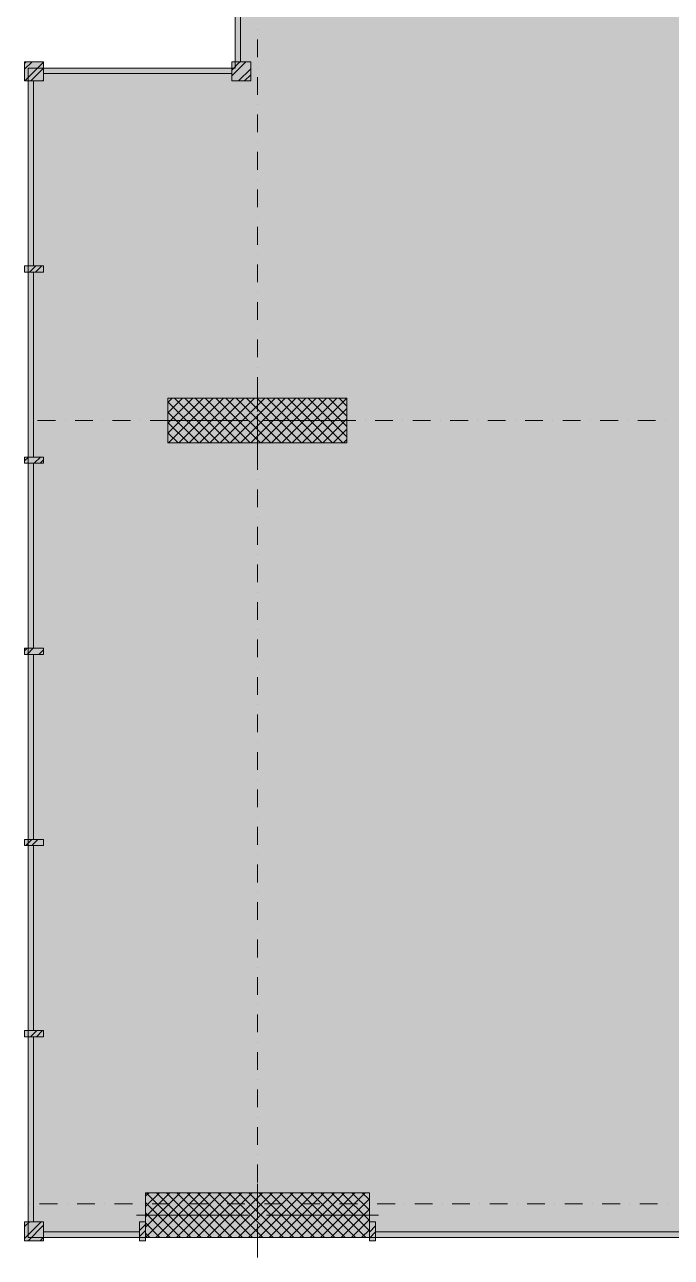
# Model space of a CAD drawing. Header units: centimetres. Extents: x -6559 to 4488, y -7535 to 372.
# Drawn here: x -5625 to -5050, y -1839 to -743 of the extents above; entities that cross this region are included whole.
import ezdxf

# ---------------------------------------------------------------- set-up
doc = ezdxf.new("R2010")
doc.units = ezdxf.units.CM
for name, color, linetype in [('PDF_ - lokalet e', 7, 'Continuous'), ('PDF_A - Muret', 7, 'Continuous'), ('PDF_A - Shtyllat', 7, 'Continuous')]:
    doc.layers.add(name, color=color, linetype=linetype)
for name, color, linetype, true_color in [('PDF_A - Akset', 7, 'Continuous', 0xfd4435), ('PDF_A - Alumil', 7, 'Continuous', 0x7f7f7f), ('PDF_A - Fill Zone', 7, 'Continuous', 0x999999), ('PDF_A - Pllaka Suteren', 7, 'Continuous', 0x7f7f7f), ('PDF_A - Sutereni Polyline', 7, 'Continuous', 0x029e21)]:
    doc.layers.add(name, color=color, linetype=linetype, true_color=true_color)

msp = doc.modelspace()

# ---------------------------------------------------------------- hatches: boundary and pattern name
at = {"layer": 'PDF_ - lokalet e', "true_color": 0xffffff, "transparency": 33554559}
msp.add_hatch(color=7, dxfattribs=at).paths.add_polyline_path([(-4112.3, -1816), (-5616.2, -1816), (-5616.2, -784.9), (-5432.2, -784.9), (-5437.7, 68.7), (-4084.7, 68.7), (-4084.7, -866.5), (-4258.8, -866.5), (-4283.7, -1284.3), (-4109.6, -1284.3), (-4109.6, -1821.5)])
at = {"layer": 'PDF_A - Fill Zone', "true_color": 0xaaaaaa, "transparency": 33554559}
msp.add_hatch(color=253, dxfattribs=at).paths.add_polyline_path([(-5621.7, -1821.5), (-5621.7, -781.9), (-5437.7, -781.9), (-5437.7, 68.7), (-4084.7, 68.7), (-4084.7, -866.5), (-4258.8, -866.5), (-4258.8, -1065.4), (-4271.3, -1065.4), (-4271.3, -1296.7), (-4097.2, -1296.7), (-4097.2, -1821.5)])

# ---------------------------------------------------------------- linework, layer by layer
at = {"layer": 'PDF_A - Akset', "lineweight": 0}
for points in [[(-5417.8, -747.7), (-5417.8, -747.7)], [(-5417.8, -756.5), (-5417.8, -772.3)], [(-5417.8, -781.1), (-5417.8, -781.1)], [(-5417.8, -789.9), (-5417.8, -805.6)], [(-5417.8, -814.4), (-5417.8, -814.4)], [(-5417.8, -823.2), (-5417.8, -839)], [(-5417.8, -847.8), (-5417.8, -847.8)], [(-5417.8, -856.5), (-5417.8, -872.3)], [(-5417.8, -881.1), (-5417.8, -881.1)], [(-5417.8, -889.9), (-5417.8, -905.7)], [(-5417.8, -914.4), (-5417.8, -914.4)], [(-5417.8, -923.2), (-5417.8, -939)], [(-5417.8, -947.8), (-5417.8, -947.8)], [(-5417.8, -956.5), (-5417.8, -972.3)], [(-5417.8, -981.1), (-5417.8, -981.1)], [(-5417.8, -989.9), (-5417.8, -1005.7)], [(-5417.8, -1014.5), (-5417.8, -1014.5)], [(-5417.8, -1023.2), (-5417.8, -1039)], [(-5417.8, -1047.8), (-5417.8, -1047.8)], [(-5417.8, -1056.6), (-5417.8, -1072.4)], [(-5417.8, -1081.1), (-5417.8, -1081.1)], [(-5621.9, -1095.3), (-5621.9, -1095.3)], [(-5597.4, -1095.3), (-5613.2, -1095.3)], [(-5588.6, -1095.3), (-5588.6, -1095.3)], [(-5564, -1095.3), (-5579.8, -1095.3)], [(-5555.3, -1095.3), (-5555.3, -1095.3)], [(-5530.7, -1095.3), (-5546.5, -1095.3)], [(-5521.9, -1095.3), (-5521.9, -1095.3)], [(-5497.4, -1095.3), (-5513.2, -1095.3)], [(-5488.6, -1095.3), (-5488.6, -1095.3)], [(-5464, -1095.3), (-5479.8, -1095.3)], [(-5455.2, -1095.3), (-5455.2, -1095.3)], [(-5430.7, -1095.3), (-5446.5, -1095.3)], [(-5421.9, -1095.3), (-5421.9, -1095.3)], [(-5417.8, -1089.9), (-5417.8, -1105.7)], [(-5397.3, -1095.3), (-5413.1, -1095.3)], [(-5388.6, -1095.3), (-5388.6, -1095.3)], [(-5364, -1095.3), (-5379.8, -1095.3)], [(-5355.2, -1095.3), (-5355.2, -1095.3)], [(-5330.7, -1095.3), (-5346.5, -1095.3)], [(-5321.9, -1095.3), (-5321.9, -1095.3)], [(-5297.3, -1095.3), (-5313.1, -1095.3)], [(-5288.5, -1095.3), (-5288.5, -1095.3)], [(-5264, -1095.3), (-5279.8, -1095.3)], [(-5255.2, -1095.3), (-5255.2, -1095.3)], [(-5230.6, -1095.3), (-5246.4, -1095.3)], [(-5221.9, -1095.3), (-5221.9, -1095.3)], [(-5197.3, -1095.3), (-5213.1, -1095.3)], [(-5188.5, -1095.3), (-5188.5, -1095.3)], [(-5164, -1095.3), (-5179.8, -1095.3)], [(-5155.2, -1095.3), (-5155.2, -1095.3)], [(-5130.6, -1095.3), (-5146.4, -1095.3)], [(-5121.9, -1095.3), (-5121.9, -1095.3)], [(-5097.3, -1095.3), (-5113.1, -1095.3)], [(-5088.5, -1095.3), (-5088.5, -1095.3)], [(-5063.9, -1095.3), (-5079.7, -1095.3)], [(-5055.2, -1095.3), (-5055.2, -1095.3)], [(-5417.8, -1114.5), (-5417.8, -1114.5)], [(-5417.8, -1123.2), (-5417.8, -1139)], [(-5417.8, -1147.8), (-5417.8, -1147.8)], [(-5417.8, -1156.6), (-5417.8, -1172.4)], [(-5417.8, -1181.2), (-5417.8, -1181.2)], [(-5417.8, -1189.9), (-5417.8, -1205.7)], [(-5417.8, -1214.5), (-5417.8, -1214.5)], [(-5417.8, -1223.3), (-5417.8, -1239.1)], [(-5417.8, -1247.8), (-5417.8, -1247.8)], [(-5417.8, -1256.6), (-5417.8, -1272.4)], [(-5417.8, -1281.2), (-5417.8, -1281.2)], [(-5417.8, -1289.9), (-5417.8, -1305.7)], [(-5417.8, -1314.5), (-5417.8, -1314.5)], [(-5417.8, -1323.3), (-5417.8, -1339.1)], [(-5417.8, -1347.8), (-5417.8, -1347.8)], [(-5417.8, -1356.6), (-5417.8, -1372.4)], [(-5417.8, -1381.2), (-5417.8, -1381.2)], [(-5417.8, -1390), (-5417.8, -1405.8)], [(-5417.8, -1414.5), (-5417.8, -1414.5)], [(-5417.8, -1423.3), (-5417.8, -1439.1)], [(-5417.8, -1447.9), (-5417.8, -1447.9)], [(-5417.8, -1456.6), (-5417.8, -1472.4)], [(-5417.8, -1481.2), (-5417.8, -1481.2)], [(-5417.8, -1490), (-5417.8, -1505.8)], [(-5417.8, -1514.5), (-5417.8, -1514.5)], [(-5417.8, -1523.3), (-5417.8, -1539.1)], [(-5417.8, -1547.9), (-5417.8, -1547.9)], [(-5417.8, -1556.7), (-5417.8, -1572.5)], [(-5417.8, -1581.2), (-5417.8, -1581.2)], [(-5417.8, -1590), (-5417.8, -1605.8)], [(-5417.8, -1614.6), (-5417.8, -1614.6)], [(-5417.8, -1623.3), (-5417.8, -1639.1)], [(-5417.8, -1647.9), (-5417.8, -1647.9)], [(-5417.8, -1656.7), (-5417.8, -1672.5)], [(-5417.8, -1681.2), (-5417.8, -1681.2)], [(-5417.8, -1690), (-5417.8, -1705.8)], [(-5417.8, -1714.6), (-5417.8, -1714.6)], [(-5417.8, -1723.3), (-5417.8, -1739.1)], [(-5417.8, -1747.9), (-5417.8, -1747.9)], [(-5417.8, -1756.7), (-5417.8, -1772.5)], [(-5417.8, -1781.3), (-5417.8, -1781.3)], [(-5620.2, -1791.6), (-5620.2, -1791.6)], [(-5595.6, -1791.6), (-5611.4, -1791.6)], [(-5586.8, -1791.6), (-5586.8, -1791.6)], [(-5562.3, -1791.6), (-5578, -1791.6)], [(-5553.5, -1791.6), (-5553.5, -1791.6)], [(-5528.9, -1791.6), (-5544.7, -1791.6)], [(-5520.1, -1791.6), (-5520.1, -1791.6)], [(-5495.6, -1791.6), (-5511.4, -1791.6)], [(-5486.8, -1791.6), (-5486.8, -1791.6)], [(-5462.2, -1791.6), (-5478, -1791.6)], [(-5453.5, -1791.6), (-5453.5, -1791.6)], [(-5428.9, -1791.6), (-5444.7, -1791.6)], [(-5420.1, -1791.6), (-5420.1, -1791.6)], [(-5417.8, -1790), (-5417.8, -1805.8)], [(-5395.6, -1791.6), (-5411.4, -1791.6)], [(-5386.8, -1791.6), (-5386.8, -1791.6)], [(-5362.2, -1791.6), (-5378, -1791.6)], [(-5353.4, -1791.6), (-5353.4, -1791.6)], [(-5328.9, -1791.6), (-5344.7, -1791.6)], [(-5320.1, -1791.6), (-5320.1, -1791.6)], [(-5295.5, -1791.6), (-5311.3, -1791.6)], [(-5286.8, -1791.6), (-5286.8, -1791.6)], [(-5262.2, -1791.6), (-5278, -1791.6)], [(-5253.4, -1791.6), (-5253.4, -1791.6)], [(-5228.9, -1791.6), (-5244.7, -1791.6)], [(-5220.1, -1791.6), (-5220.1, -1791.6)], [(-5195.5, -1791.6), (-5211.3, -1791.6)], [(-5186.7, -1791.6), (-5186.7, -1791.6)], [(-5162.2, -1791.6), (-5178, -1791.6)], [(-5153.4, -1791.6), (-5153.4, -1791.6)], [(-5128.8, -1791.6), (-5144.6, -1791.6)], [(-5120.1, -1791.6), (-5120.1, -1791.6)], [(-5095.5, -1791.6), (-5111.3, -1791.6)], [(-5086.7, -1791.6), (-5086.7, -1791.6)], [(-5062.2, -1791.6), (-5078, -1791.6)], [(-5053.4, -1791.6), (-5053.4, -1791.6)], [(-5417.8, -1814.6), (-5417.8, -1814.6)], [(-5417.8, -1823.4), (-5417.8, -1839.2)]]:
    msp.add_lwpolyline(points, dxfattribs=at)
at = {"layer": 'PDF_A - Alumil', "color": 254, "lineweight": 0, "true_color": 0xcccccc}
for points in [[(-5624.7, -783), (-5618.1, -776.4)], [(-5624.7, -777.8), (-5623.4, -776.4)], [(-5624.4, -793.4), (-5607.8, -776.7)], [(-5440.6, -788.9), (-5428.1, -776.4)], [(-5440.6, -783.7), (-5433.4, -776.4)], [(-5619.2, -793.4), (-5607.8, -782)], [(-5434.5, -793.4), (-5423.7, -782.6)], [(-5429.2, -793.4), (-5423.7, -787.9)], [(-5608.6, -793.4), (-5607.8, -792.5)], [(-5620.3, -963.3), (-5614.8, -957.8)], [(-5615, -963.3), (-5609.5, -957.8)], [(-5624.7, -1131.2), (-5621.2, -1127.8)], [(-5616.1, -1133.3), (-5610.7, -1127.8)], [(-5610.9, -1133.3), (-5607.8, -1130.2)], [(-5624.7, -1300.1), (-5622.3, -1297.7)], [(-5622.5, -1303.2), (-5617.1, -1297.7)], [(-5612, -1303.2), (-5607.8, -1299)], [(-5623.7, -1473.1), (-5618.2, -1467.7)], [(-5618.4, -1473.1), (-5612.9, -1467.7)], [(-5607.8, -1473.1), (-5607.8, -1473.1)], [(-5624.7, -1637.7), (-5624.6, -1637.6)], [(-5619.5, -1643.1), (-5614, -1637.6)], [(-5614.2, -1643.1), (-5608.7, -1637.6)], [(-5624.7, -1811.8), (-5620.4, -1807.6)], [(-5624.7, -1822.4), (-5609.9, -1807.6)], [(-5621.5, -1824.5), (-5607.8, -1810.7)], [(-5522.7, -1815.4), (-5517.2, -1809.9)], [(-5522.7, -1820.6), (-5517.2, -1815.2)], [(-5318.3, -1816.7), (-5312.8, -1811.2)], [(-5318.3, -1822), (-5312.8, -1816.5)], [(-5611, -1824.5), (-5607.8, -1821.3)]]:
    msp.add_lwpolyline(points, dxfattribs=at)
at = {"layer": 'PDF_A - Alumil', "lineweight": 0}
for points in [[(-5607.8, -776.4), (-5624.7, -776.4)], [(-5624.7, -776.4), (-5624.7, -793.4)], [(-5607.8, -793.4), (-5607.8, -776.4)], [(-5423.7, -776.4), (-5440.6, -776.4)], [(-5440.6, -776.4), (-5440.6, -793.4)], [(-5423.7, -793.4), (-5423.7, -776.4)], [(-5624.7, -793.4), (-5607.8, -793.4)], [(-5440.6, -793.4), (-5423.7, -793.4)], [(-5607.8, -957.8), (-5624.7, -957.8)], [(-5624.7, -957.8), (-5624.7, -963.3)], [(-5624.7, -963.3), (-5607.8, -963.3)], [(-5607.8, -963.3), (-5607.8, -957.8)], [(-5607.8, -1127.8), (-5624.7, -1127.8)], [(-5624.7, -1127.8), (-5624.7, -1133.3)], [(-5607.8, -1133.3), (-5607.8, -1127.8)], [(-5624.7, -1133.3), (-5607.8, -1133.3)], [(-5607.8, -1297.7), (-5624.7, -1297.7)], [(-5624.7, -1297.7), (-5624.7, -1303.2)], [(-5624.7, -1303.2), (-5607.8, -1303.2)], [(-5607.8, -1303.2), (-5607.8, -1297.7)], [(-5607.8, -1467.7), (-5624.7, -1467.7)], [(-5624.7, -1467.7), (-5624.7, -1473.1)], [(-5607.8, -1473.1), (-5607.8, -1467.7)], [(-5624.7, -1473.1), (-5607.8, -1473.1)], [(-5607.8, -1637.6), (-5624.7, -1637.6)], [(-5624.7, -1637.6), (-5624.7, -1643.1)], [(-5624.7, -1643.1), (-5607.8, -1643.1)], [(-5607.8, -1643.1), (-5607.8, -1637.6)], [(-5607.8, -1807.6), (-5624.7, -1807.6)], [(-5624.7, -1807.6), (-5624.7, -1824.5)], [(-5607.8, -1824.5), (-5607.8, -1807.6)], [(-5517.2, -1807.6), (-5522.7, -1807.6)], [(-5522.7, -1807.6), (-5522.7, -1824.5)], [(-5517.2, -1824.5), (-5517.2, -1807.6)], [(-5312.8, -1807.6), (-5318.3, -1807.6)], [(-5318.3, -1807.6), (-5318.3, -1824.5)], [(-5312.8, -1824.5), (-5312.8, -1807.6)], [(-5624.7, -1824.5), (-5607.8, -1824.5)], [(-5522.7, -1824.5), (-5517.2, -1824.5)], [(-5318.3, -1824.5), (-5312.8, -1824.5)]]:
    msp.add_lwpolyline(points, dxfattribs=at)
at = {"layer": 'PDF_A - Alumil', "color": 254, "true_color": 0xcccccc, "transparency": 33554559}
for points in [[(-5607.8, -793.4), (-5624.7, -793.4), (-5607.8, -776.4), (-5624.7, -776.4)], [(-5423.7, -793.4), (-5440.6, -793.4), (-5423.7, -776.4), (-5440.6, -776.4)], [(-5607.8, -963.3), (-5624.7, -963.3), (-5607.8, -957.8), (-5624.7, -957.8)], [(-5607.8, -1133.3), (-5624.7, -1133.3), (-5607.8, -1127.8), (-5624.7, -1127.8)], [(-5607.8, -1303.2), (-5624.7, -1303.2), (-5607.8, -1297.7), (-5624.7, -1297.7)], [(-5607.8, -1473.1), (-5624.7, -1473.1), (-5607.8, -1467.7), (-5624.7, -1467.7)], [(-5607.8, -1643.1), (-5624.7, -1643.1), (-5607.8, -1637.6), (-5624.7, -1637.6)], [(-5607.8, -1824.5), (-5624.7, -1824.5), (-5607.8, -1807.6), (-5624.7, -1807.6)], [(-5517.2, -1807.6), (-5517.2, -1824.5), (-5522.7, -1807.6), (-5522.7, -1824.5)], [(-5312.8, -1807.6), (-5312.8, -1824.5), (-5318.3, -1807.6), (-5318.3, -1824.5)]]:
    msp.add_solid(points, dxfattribs=at)
at = {"layer": 'PDF_A - Muret', "lineweight": 0}
for points in [[(-5437.7, -623.2), (-5437.7, -776.4)], [(-5432.7, -776.4), (-5432.7, -623.2)], [(-5440.6, -781.9), (-5607.8, -781.9)], [(-5607.8, -786.9), (-5440.6, -786.9)], [(-5621.7, -793.4), (-5621.7, -957.8)], [(-5616.7, -957.8), (-5616.7, -793.4)], [(-5621.7, -963.3), (-5621.7, -1127.8)], [(-5616.7, -1127.8), (-5616.7, -963.3)], [(-5621.7, -1133.3), (-5621.7, -1297.7)], [(-5616.7, -1297.7), (-5616.7, -1133.3)], [(-5621.7, -1303.2), (-5621.7, -1467.7)], [(-5616.7, -1467.7), (-5616.7, -1303.2)], [(-5621.7, -1473.1), (-5621.7, -1637.6)], [(-5616.7, -1637.6), (-5616.7, -1473.1)], [(-5621.7, -1643.1), (-5621.7, -1807.6)], [(-5616.7, -1807.6), (-5616.7, -1643.1)], [(-5522.7, -1816.5), (-5607.8, -1816.5)], [(-5040.2, -1816.5), (-5312.8, -1816.5)], [(-5607.8, -1821.5), (-5522.7, -1821.5)], [(-5312.8, -1821.5), (-5040.2, -1821.5)]]:
    msp.add_lwpolyline(points, dxfattribs=at)
at = {"layer": 'PDF_A - Muret', "transparency": 33554559}
for points in [[(-5432.7, -623.2), (-5432.7, -776.4), (-5437.7, -623.2), (-5437.7, -776.4)], [(-5440.6, -781.9), (-5440.6, -786.9), (-5607.8, -781.9), (-5607.8, -786.9)], [(-5621.7, -793.4), (-5616.7, -793.4), (-5621.7, -957.8), (-5616.7, -957.8)], [(-5621.7, -963.3), (-5616.7, -963.3), (-5621.7, -1127.8), (-5616.7, -1127.8)], [(-5621.7, -1133.3), (-5616.7, -1133.3), (-5621.7, -1297.7), (-5616.7, -1297.7)], [(-5621.7, -1303.2), (-5616.7, -1303.2), (-5621.7, -1467.7), (-5616.7, -1467.7)], [(-5621.7, -1473.1), (-5616.7, -1473.1), (-5621.7, -1637.6), (-5616.7, -1637.6)], [(-5616.7, -1643.1), (-5616.7, -1807.6), (-5621.7, -1643.1), (-5621.7, -1807.6)], [(-5522.7, -1816.5), (-5522.7, -1821.5), (-5607.8, -1816.5), (-5607.8, -1821.5)], [(-5312.8, -1816.5), (-5040.2, -1816.5), (-5312.8, -1821.5), (-5040.2, -1821.5)]]:
    msp.add_solid(points, dxfattribs=at)
at = {"layer": 'PDF_A - Pllaka Suteren', "lineweight": 0}
for points in [[(-5437.7, 68.7), (-5437.7, -781.9)], [(-5437.7, -781.9), (-5621.7, -781.9)], [(-5621.7, -781.9), (-5621.7, -1821.5)], [(-5621.7, -1821.5), (-2711.9, -1821.5)]]:
    msp.add_lwpolyline(points, dxfattribs=at)
at = {"layer": 'PDF_A - Shtyllat', "lineweight": 0}
for points in [[(-5417.8, -1087.3), (-5417.8, -1067.4)], [(-5497.3, -1106.6), (-5466.1, -1075.4)], [(-5497.3, -1097.5), (-5475.3, -1075.4)], [(-5497.3, -1088.3), (-5484.4, -1075.4)], [(-5497.3, -1079.2), (-5493.6, -1075.4)], [(-5497.3, -1075.4), (-5497.3, -1115.2)], [(-5338.2, -1075.4), (-5497.3, -1075.4)], [(-5460.8, -1115.2), (-5497.3, -1078.7)], [(-5496.8, -1115.2), (-5457, -1075.4)], [(-5451.7, -1115.2), (-5491.5, -1075.4)], [(-5487.6, -1115.2), (-5447.8, -1075.4)], [(-5442.6, -1115.2), (-5482.3, -1075.4)], [(-5478.5, -1115.2), (-5438.7, -1075.4)], [(-5433.4, -1115.2), (-5473.2, -1075.4)], [(-5469.3, -1115.2), (-5429.5, -1075.4)], [(-5424.3, -1115.2), (-5464.1, -1075.4)], [(-5460.2, -1115.2), (-5420.4, -1075.4)], [(-5415.1, -1115.2), (-5454.9, -1075.4)], [(-5451, -1115.2), (-5411.3, -1075.4)], [(-5406, -1115.2), (-5445.8, -1075.4)], [(-5441.9, -1115.2), (-5402.1, -1075.4)], [(-5396.8, -1115.2), (-5436.6, -1075.4)], [(-5432.8, -1115.2), (-5393, -1075.4)], [(-5387.7, -1115.2), (-5427.5, -1075.4)], [(-5423.6, -1115.2), (-5383.8, -1075.4)], [(-5378.5, -1115.2), (-5418.3, -1075.4)], [(-5414.5, -1115.2), (-5374.7, -1075.4)], [(-5369.4, -1115.2), (-5409.2, -1075.4)], [(-5405.3, -1115.2), (-5365.5, -1075.4)], [(-5360.3, -1115.2), (-5400, -1075.4)], [(-5396.2, -1115.2), (-5356.4, -1075.4)], [(-5351.1, -1115.2), (-5390.9, -1075.4)], [(-5387, -1115.2), (-5347.2, -1075.4)], [(-5342, -1115.2), (-5381.8, -1075.4)], [(-5377.9, -1115.2), (-5338.2, -1075.5)], [(-5338.2, -1109.8), (-5372.6, -1075.4)], [(-5368.7, -1115.2), (-5338.2, -1084.6)], [(-5338.2, -1100.7), (-5363.5, -1075.4)], [(-5338.2, -1091.5), (-5354.3, -1075.4)], [(-5338.2, -1082.4), (-5345.2, -1075.4)], [(-5338.2, -1115.2), (-5338.2, -1075.4)], [(-5425.7, -1095.3), (-5505.3, -1095.3)], [(-5470, -1115.2), (-5497.3, -1087.8)], [(-5417.8, -1095.3), (-5417.8, -1095.3)], [(-5409.8, -1095.3), (-5330.2, -1095.3)], [(-5359.6, -1115.2), (-5338.2, -1093.8)], [(-5479.1, -1115.2), (-5497.3, -1097)], [(-5488.3, -1115.2), (-5497.3, -1106.1)], [(-5417.8, -1103.2), (-5417.8, -1123.1)], [(-5350.5, -1115.2), (-5338.2, -1102.9)], [(-5497.3, -1115.2), (-5338.2, -1115.2)], [(-5341.3, -1115.2), (-5338.2, -1112)], [(-5417.8, -1793.6), (-5417.8, -1773.7)], [(-5517.2, -1821.5), (-5477.4, -1781.7)], [(-5517.2, -1812.4), (-5486.6, -1781.7)], [(-5517.2, -1803.2), (-5495.7, -1781.7)], [(-5517.2, -1794.1), (-5504.9, -1781.7)], [(-5517.2, -1784.9), (-5514, -1781.7)], [(-5517.2, -1781.7), (-5517.2, -1821.5)], [(-5318.3, -1781.7), (-5517.2, -1781.7)], [(-5477, -1821.5), (-5516.7, -1781.7)], [(-5508.1, -1821.5), (-5468.3, -1781.7)], [(-5467.8, -1821.5), (-5507.6, -1781.7)], [(-5498.9, -1821.5), (-5459.1, -1781.7)], [(-5458.7, -1821.5), (-5498.5, -1781.7)], [(-5489.8, -1821.5), (-5450, -1781.7)], [(-5449.5, -1821.5), (-5489.3, -1781.7)], [(-5480.7, -1821.5), (-5440.9, -1781.7)], [(-5440.4, -1821.5), (-5480.2, -1781.7)], [(-5471.5, -1821.5), (-5431.7, -1781.7)], [(-5431.2, -1821.5), (-5471, -1781.7)], [(-5462.4, -1821.5), (-5422.6, -1781.7)], [(-5422.1, -1821.5), (-5461.9, -1781.7)], [(-5453.2, -1821.5), (-5413.4, -1781.7)], [(-5413, -1821.5), (-5452.7, -1781.7)], [(-5444.1, -1821.5), (-5404.3, -1781.7)], [(-5403.8, -1821.5), (-5443.6, -1781.7)], [(-5434.9, -1821.5), (-5395.1, -1781.7)], [(-5394.7, -1821.5), (-5434.5, -1781.7)], [(-5425.8, -1821.5), (-5386, -1781.7)], [(-5385.5, -1821.5), (-5425.3, -1781.7)], [(-5416.6, -1821.5), (-5376.9, -1781.7)], [(-5376.4, -1821.5), (-5416.2, -1781.7)], [(-5407.5, -1821.5), (-5367.7, -1781.7)], [(-5367.2, -1821.5), (-5407, -1781.7)], [(-5398.4, -1821.5), (-5358.6, -1781.7)], [(-5358.1, -1821.5), (-5397.9, -1781.7)], [(-5389.2, -1821.5), (-5349.4, -1781.7)], [(-5348.9, -1821.5), (-5388.7, -1781.7)], [(-5380.1, -1821.5), (-5340.3, -1781.7)], [(-5339.8, -1821.5), (-5379.6, -1781.7)], [(-5370.9, -1821.5), (-5331.1, -1781.7)], [(-5330.6, -1821.5), (-5370.4, -1781.7)], [(-5361.8, -1821.5), (-5322, -1781.7)], [(-5321.5, -1821.5), (-5361.3, -1781.7)], [(-5318.3, -1815.6), (-5352.1, -1781.7)], [(-5318.3, -1806.4), (-5343, -1781.7)], [(-5318.3, -1797.3), (-5333.9, -1781.7)], [(-5318.3, -1788.1), (-5324.7, -1781.7)], [(-5318.3, -1821.5), (-5318.3, -1781.7)], [(-5486.1, -1821.5), (-5517.2, -1790.4)], [(-5352.6, -1821.5), (-5318.3, -1787.1)], [(-5343.5, -1821.5), (-5318.3, -1796.3)], [(-5425.7, -1801.6), (-5525.2, -1801.6)], [(-5495.2, -1821.5), (-5517.2, -1799.5)], [(-5417.8, -1801.6), (-5417.8, -1801.6)], [(-5409.8, -1801.6), (-5310.3, -1801.6)], [(-5334.3, -1821.5), (-5318.3, -1805.4)], [(-5504.4, -1821.5), (-5517.2, -1808.6)], [(-5513.5, -1821.5), (-5517.2, -1817.8)], [(-5417.8, -1809.5), (-5417.8, -1829.4)], [(-5325.2, -1821.5), (-5318.3, -1814.6)], [(-5517.2, -1821.5), (-5318.3, -1821.5)]]:
    msp.add_lwpolyline(points, dxfattribs=at)
at = {"layer": 'PDF_A - Shtyllat', "color": 8, "true_color": 0x7f7f7f, "transparency": 33554559}
for points in [[(-5497.3, -1075.4), (-5338.2, -1075.4), (-5497.3, -1115.2), (-5338.2, -1115.2)], [(-5517.2, -1781.7), (-5318.3, -1781.7), (-5517.2, -1821.5), (-5318.3, -1821.5)]]:
    msp.add_solid(points, dxfattribs=at)
at = {"layer": 'PDF_A - Sutereni Polyline', "lineweight": 0}
for points in [[(-5437.7, -781.9), (-5437.7, 68.7)], [(-5621.7, -1821.5), (-5621.7, -781.9)], [(-5621.7, -781.9), (-5437.7, -781.9)], [(-2711.9, -1821.5), (-5621.7, -1821.5)]]:
    msp.add_lwpolyline(points, dxfattribs=at)

doc.saveas('drawing.dxf')
